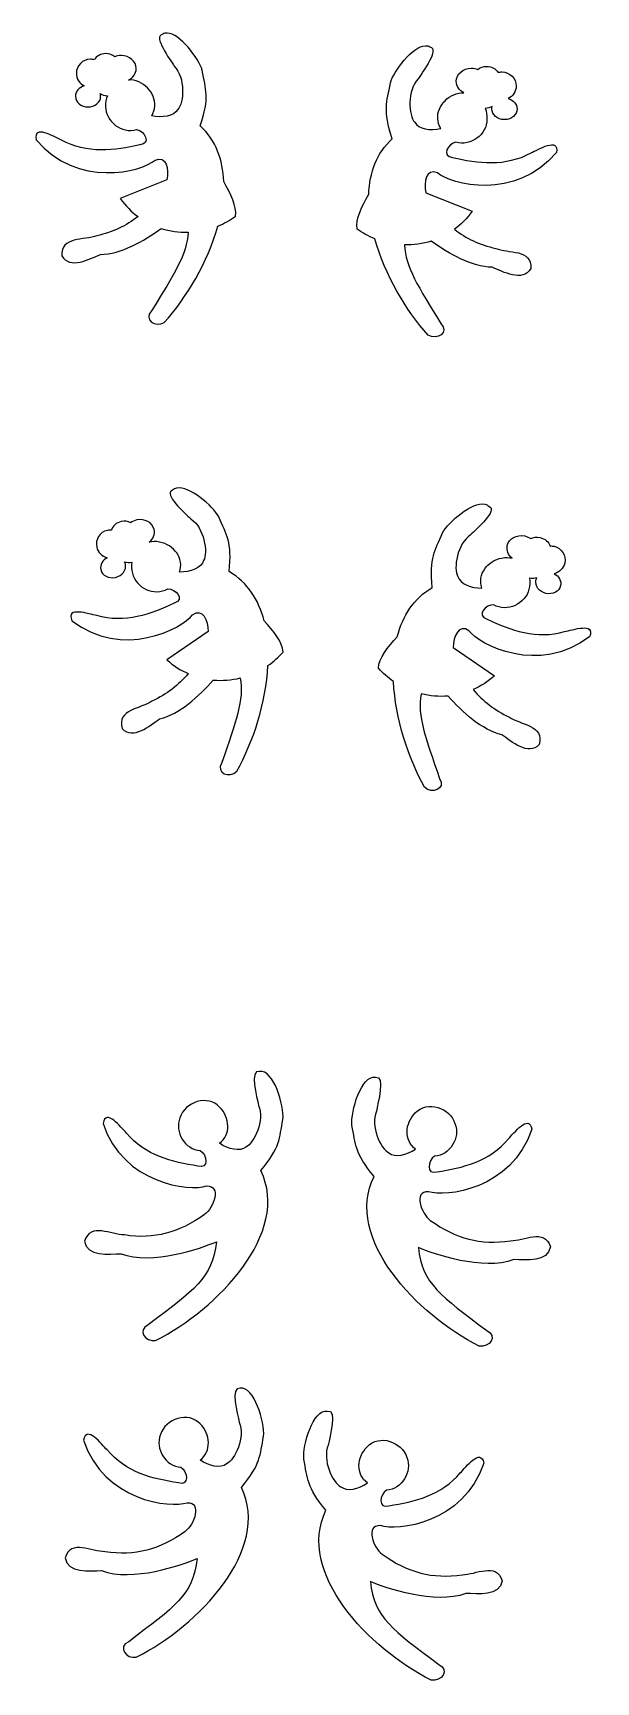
# Model space of a CAD drawing. Header units: centimetres. Extents: x -13.7 to 13.3, y -12.9 to 13.3.
# Drawn here: x 5.86 to 13.27, y -9.19 to 12.54 of the extents above.
import ezdxf

# ---------------------------------------------------------------- set-up
doc = ezdxf.new("R2010")
doc.units = ezdxf.units.CM
doc.header["$MEASUREMENT"] = 0
doc.layers.add('Layer 1', color=7, linetype='Continuous')

msp = doc.modelspace()

# ---------------------------------------------------------------- linework, layer by layer
at = {"layer": 'Layer 1', "color": 31}
for points in [[(7.62172, 12.54199), (7.79077, 12.53765), (8.03859, 12.20709), (8.08284, 12.05133), (8.08284, 12.05133), (8.12902, 11.79436), (8.18505, 11.6968), (8.05769, 11.31696), (8.05769, 11.31696), (8.26564, 11.12618), (8.35752, 10.86935), (8.36733, 10.58564), (8.36733, 10.58564), (8.45668, 10.42307), (8.54516, 10.26078), (8.52015, 10.1268), (8.52015, 10.1268), (8.44874, 10.07434), (8.37068, 10.03117), (8.28844, 9.99799), (8.28844, 9.99799), (8.15705, 9.52784), (7.88028, 9.0551), (7.58456, 8.72723), (7.58456, 8.72723), (7.47014, 8.65532), (7.30259, 8.76146), (7.41726, 8.88177), (7.41726, 8.88177), (7.71469, 9.36901), (7.88604, 9.62314), (7.89744, 9.91758), (7.89744, 9.91758), (7.77867, 9.91475), (7.65895, 9.93094), (7.54378, 9.96732), (7.54378, 9.96732), (7.31469, 9.79921), (7.01104, 9.62511), (6.74329, 9.62395), (6.74329, 9.62395), (6.59997, 9.56263), (6.33845, 9.42275), (6.23491, 9.60509), (6.23491, 9.60509), (6.21584, 9.86385), (6.53244, 9.80604), (6.69528, 9.87071), (6.69528, 9.87071), (6.90951, 9.92007), (7.08547, 10.00163), (7.23872, 10.12261), (7.23872, 10.12261), (7.15257, 10.18636), (7.07342, 10.26543), (7.00491, 10.3608), (7.00491, 10.3608), (7.00491, 10.3608), (7.61695, 10.60565), (7.61695, 10.60565), (7.61695, 10.60565), (7.64706, 10.74752), (7.61246, 10.93185), (7.46394, 10.86727), (7.46394, 10.86727), (7.29135, 10.71537), (6.4337, 10.48906), (5.89593, 11.13556), (5.89593, 11.13556), (5.85501, 11.34454), (6.13665, 11.17113), (6.23072, 11.12966), (6.23072, 11.12966), (6.56292, 10.94621), (6.93531, 10.9925), (7.26273, 11.06982), (7.26273, 11.06982), (7.4192, 11.08008), (7.32114, 11.25573), (7.21871, 11.2718), (7.21871, 11.2718), (7.02521, 11.21034), (6.81098, 11.37284), (6.81113, 11.57477), (6.81113, 11.57477), (6.8075, 11.62365), (6.81674, 11.67175), (6.83571, 11.71597), (6.83571, 11.71597), (6.83464, 11.71595), (6.83354, 11.71597), (6.83247, 11.71597), (6.83247, 11.71597), (6.79942, 11.71597), (6.76843, 11.72578), (6.74158, 11.74303), (6.74158, 11.74303), (6.7446, 11.73235), (6.74615, 11.72115), (6.74615, 11.70968), (6.74615, 11.70968), (6.74615, 11.63148), (6.6716, 11.56811), (6.5798, 11.56811), (6.5798, 11.56811), (6.488, 11.56811), (6.41365, 11.63148), (6.41365, 11.70968), (6.41365, 11.70968), (6.41365, 11.77322), (6.46277, 11.82703), (6.53045, 11.84497), (6.53045, 11.84497), (6.4686, 11.87486), (6.42584, 11.93826), (6.42584, 12.01151), (6.42584, 12.01151), (6.42584, 12.11351), (6.50867, 12.19634), (6.61067, 12.19634), (6.61067, 12.19634), (6.62897, 12.19634), (6.64657, 12.19349), (6.66326, 12.18853), (6.66326, 12.18853), (6.68977, 12.23681), (6.74731, 12.27027), (6.81399, 12.27027), (6.81399, 12.27027), (6.85999, 12.27027), (6.90163, 12.25429), (6.93174, 12.22854), (6.93174, 12.22854), (6.95759, 12.23945), (6.98651, 12.24569), (7.01711, 12.24569), (7.01711, 12.24569), (7.12591, 12.24569), (7.21433, 12.16826), (7.21433, 12.07306), (7.21433, 12.07306), (7.21433, 12.00862), (7.17383, 11.9525), (7.11391, 11.9229), (7.11391, 11.9229), (7.15809, 11.92582), (7.20359, 11.91798), (7.24748, 11.89661), (7.24748, 11.89661), (7.42378, 11.82063), (7.52083, 11.6141), (7.41802, 11.45282), (7.41802, 11.45282), (7.55685, 11.41893), (7.71053, 11.44502), (7.76177, 11.53304), (7.76177, 11.53304), (7.84416, 11.6237), (7.86433, 11.9542), (7.71566, 12.10507), (7.71566, 12.10507), (7.66033, 12.1984), (7.42789, 12.49963), (7.5636, 12.52789), (7.5636, 12.52789), (7.58147, 12.53813), (7.60096, 12.54253), (7.62172, 12.54199)], [(11.02291, 12.37455), (10.85385, 12.3702), (10.60604, 12.03965), (10.56178, 11.88389), (10.56178, 11.88389), (10.5156, 11.62691), (10.45958, 11.52935), (10.58694, 11.14952), (10.58694, 11.14952), (10.37899, 10.95873), (10.28711, 10.7019), (10.2773, 10.41819), (10.2773, 10.41819), (10.18795, 10.25563), (10.09946, 10.09333), (10.12448, 9.95936), (10.12448, 9.95936), (10.19589, 9.9069), (10.27395, 9.86373), (10.35618, 9.83055), (10.35618, 9.83055), (10.48757, 9.36039), (10.76434, 8.88765), (11.06007, 8.55978), (11.06007, 8.55978), (11.17448, 8.48787), (11.34204, 8.59401), (11.22737, 8.71432), (11.22737, 8.71432), (10.92994, 9.20157), (10.75859, 9.4557), (10.74719, 9.75013), (10.74719, 9.75013), (10.86596, 9.7473), (10.98568, 9.76349), (11.10084, 9.79987), (11.10084, 9.79987), (11.32993, 9.63176), (11.63359, 9.45766), (11.90133, 9.4565), (11.90133, 9.4565), (12.04465, 9.39518), (12.30618, 9.25531), (12.40972, 9.43764), (12.40972, 9.43764), (12.42878, 9.6964), (12.11218, 9.63859), (11.94935, 9.70326), (11.94935, 9.70326), (11.73511, 9.75262), (11.55916, 9.83418), (11.40591, 9.95516), (11.40591, 9.95516), (11.49206, 10.01892), (11.57121, 10.09798), (11.63971, 10.19335), (11.63971, 10.19335), (11.63971, 10.19335), (11.02767, 10.4382), (11.02767, 10.4382), (11.02767, 10.4382), (10.99757, 10.58007), (11.03217, 10.7644), (11.18068, 10.69982), (11.18068, 10.69982), (11.35328, 10.54792), (12.21093, 10.32161), (12.7487, 10.96811), (12.7487, 10.96811), (12.78962, 11.17709), (12.50798, 11.00368), (12.41391, 10.96221), (12.41391, 10.96221), (12.0817, 10.77876), (11.70932, 10.82505), (11.3819, 10.90238), (11.3819, 10.90238), (11.22543, 10.91263), (11.32349, 11.08828), (11.42592, 11.10436), (11.42592, 11.10436), (11.61941, 11.04289), (11.83364, 11.20539), (11.8335, 11.40733), (11.8335, 11.40733), (11.83713, 11.45621), (11.82789, 11.5043), (11.80892, 11.54852), (11.80892, 11.54852), (11.80998, 11.5485), (11.81109, 11.54852), (11.81216, 11.54852), (11.81216, 11.54852), (11.8452, 11.54852), (11.8762, 11.55833), (11.90305, 11.57558), (11.90305, 11.57558), (11.90002, 11.5649), (11.89847, 11.5537), (11.89847, 11.54223), (11.89847, 11.54223), (11.89848, 11.46403), (11.97302, 11.40066), (12.06482, 11.40066), (12.06482, 11.40066), (12.15662, 11.40066), (12.23098, 11.46403), (12.23098, 11.54223), (12.23098, 11.54223), (12.23098, 11.60577), (12.18186, 11.65958), (12.11417, 11.67752), (12.11417, 11.67752), (12.17602, 11.70741), (12.21879, 11.77081), (12.21879, 11.84406), (12.21879, 11.84406), (12.21879, 11.94606), (12.13595, 12.02889), (12.03395, 12.02889), (12.03395, 12.02889), (12.01565, 12.02889), (11.99806, 12.02604), (11.98136, 12.02108), (11.98136, 12.02108), (11.95485, 12.06936), (11.89731, 12.10282), (11.83064, 12.10282), (11.83064, 12.10282), (11.78464, 12.10282), (11.743, 12.08684), (11.71288, 12.06109), (11.71288, 12.06109), (11.68703, 12.072), (11.65812, 12.07824), (11.62752, 12.07824), (11.62752, 12.07824), (11.51872, 12.07824), (11.4303, 12.00081), (11.4303, 11.90561), (11.4303, 11.90561), (11.4303, 11.84117), (11.4708, 11.78506), (11.53072, 11.75546), (11.53072, 11.75546), (11.48654, 11.75837), (11.44104, 11.75053), (11.39714, 11.72916), (11.39714, 11.72916), (11.22084, 11.65318), (11.1238, 11.44665), (11.22661, 11.28538), (11.22661, 11.28538), (11.08778, 11.25148), (10.9341, 11.27757), (10.88286, 11.3656), (10.88286, 11.3656), (10.80047, 11.45625), (10.78029, 11.78675), (10.92897, 11.93762), (10.92897, 11.93762), (10.98429, 12.03096), (11.21674, 12.33218), (11.08103, 12.36044), (11.08103, 12.36044), (11.06316, 12.37068), (11.04367, 12.37508), (11.02291, 12.37455)]]:
    msp.add_open_spline(points, degree=3, knots=[0, 0, 0, 0, 0.02325581, 0.02325581, 0.02325581, 0.02325581, 0.04651163, 0.04651163, 0.04651163, 0.04651163, 0.06976744, 0.06976744, 0.06976744, 0.06976744, 0.09302326, 0.09302326, 0.09302326, 0.09302326, 0.11627907, 0.11627907, 0.11627907, 0.11627907, 0.13953488, 0.13953488, 0.13953488, 0.13953488, 0.1627907, 0.1627907, 0.1627907, 0.1627907, 0.18604651, 0.18604651, 0.18604651, 0.18604651, 0.20930233, 0.20930233, 0.20930233, 0.20930233, 0.23255814, 0.23255814, 0.23255814, 0.23255814, 0.25581395, 0.25581395, 0.25581395, 0.25581395, 0.27906977, 0.27906977, 0.27906977, 0.27906977, 0.30232558, 0.30232558, 0.30232558, 0.30232558, 0.3255814, 0.3255814, 0.3255814, 0.3255814, 0.34883721, 0.34883721, 0.34883721, 0.34883721, 0.37209302, 0.37209302, 0.37209302, 0.37209302, 0.39534884, 0.39534884, 0.39534884, 0.39534884, 0.41860465, 0.41860465, 0.41860465, 0.41860465, 0.44186047, 0.44186047, 0.44186047, 0.44186047, 0.46511628, 0.46511628, 0.46511628, 0.46511628, 0.48837209, 0.48837209, 0.48837209, 0.48837209, 0.51162791, 0.51162791, 0.51162791, 0.51162791, 0.53488372, 0.53488372, 0.53488372, 0.53488372, 0.55813953, 0.55813953, 0.55813953, 0.55813953, 0.58139535, 0.58139535, 0.58139535, 0.58139535, 0.60465116, 0.60465116, 0.60465116, 0.60465116, 0.62790698, 0.62790698, 0.62790698, 0.62790698, 0.65116279, 0.65116279, 0.65116279, 0.65116279, 0.6744186, 0.6744186, 0.6744186, 0.6744186, 0.69767442, 0.69767442, 0.69767442, 0.69767442, 0.72093023, 0.72093023, 0.72093023, 0.72093023, 0.74418605, 0.74418605, 0.74418605, 0.74418605, 0.76744186, 0.76744186, 0.76744186, 0.76744186, 0.79069767, 0.79069767, 0.79069767, 0.79069767, 0.81395349, 0.81395349, 0.81395349, 0.81395349, 0.8372093, 0.8372093, 0.8372093, 0.8372093, 0.86046512, 0.86046512, 0.86046512, 0.86046512, 0.88372093, 0.88372093, 0.88372093, 0.88372093, 0.90697674, 0.90697674, 0.90697674, 0.90697674, 0.93023256, 0.93023256, 0.93023256, 0.93023256, 0.95348837, 0.95348837, 0.95348837, 0.95348837, 1, 1, 1, 1], dxfattribs=at)
at = {"layer": 'Layer 1', "color": 32}
for points in [[(7.74617, 6.54546), (7.91213, 6.57794), (8.22585, 6.30913), (8.30288, 6.1667), (8.30288, 6.1667), (8.40379, 5.9259), (8.47967, 5.84284), (8.43788, 5.44441), (8.43788, 5.44441), (8.68231, 5.30337), (8.8278, 5.07263), (8.89902, 4.79783), (8.89902, 4.79783), (9.02155, 4.65856), (9.14318, 4.51937), (9.14787, 4.38316), (9.14787, 4.38316), (9.08957, 4.31643), (9.02275, 4.25734), (8.94969, 4.20708), (8.94969, 4.20708), (8.92359, 3.71961), (8.75614, 3.19803), (8.53871, 2.81375), (8.53871, 2.81375), (8.44265, 2.7187), (8.25604, 2.78589), (8.34183, 2.92824), (8.34183, 2.92824), (8.52629, 3.46847), (8.63834, 3.75376), (8.5855, 4.04364), (8.5855, 4.04364), (8.47018, 4.01507), (8.3498, 4.00486), (8.22948, 4.01535), (8.22948, 4.01535), (8.04239, 3.80149), (7.78381, 3.56557), (7.52271, 3.50627), (7.52271, 3.50627), (7.39614, 3.41528), (7.17125, 3.22192), (7.03058, 3.3774), (7.03058, 3.3774), (6.95574, 3.62584), (7.27734, 3.6382), (7.42223, 3.7367), (7.42223, 3.7367), (7.62063, 3.83143), (7.77466, 3.94927), (7.89796, 4.10066), (7.89796, 4.10066), (7.80002, 4.14417), (7.70559, 4.20415), (7.618, 4.28236), (7.618, 4.28236), (7.618, 4.28236), (8.16222, 4.65433), (8.16222, 4.65433), (8.16222, 4.65433), (8.16078, 4.79935), (8.08696, 4.97177), (7.95602, 4.87646), (7.95602, 4.87646), (7.82055, 4.69069), (7.03256, 4.28345), (6.36717, 4.79767), (6.36717, 4.79767), (6.28182, 4.99277), (6.59441, 4.88469), (6.69525, 4.86465), (6.69525, 4.86465), (7.05937, 4.75776), (7.41281, 4.88385), (7.7156, 5.03046), (7.7156, 5.03046), (7.86611, 5.07446), (7.73223, 5.22462), (7.62876, 5.21805), (7.62876, 5.21805), (7.45323, 5.11602), (7.20882, 5.22809), (7.16508, 5.42523), (7.16508, 5.42523), (7.15092, 5.47216), (7.14949, 5.52111), (7.1584, 5.5684), (7.1584, 5.5684), (7.15737, 5.56814), (7.15628, 5.56793), (7.15524, 5.56769), (7.15524, 5.56769), (7.12298, 5.56051), (7.0906, 5.56336), (7.06064, 5.57436), (7.06064, 5.57436), (7.06591, 5.56459), (7.06986, 5.55399), (7.07235, 5.5428), (7.07235, 5.5428), (7.08934, 5.46647), (7.03034, 5.38841), (6.94073, 5.36846), (6.94073, 5.36846), (6.85113, 5.34852), (6.76478, 5.39423), (6.74779, 5.47056), (6.74779, 5.47056), (6.73398, 5.53258), (6.77024, 5.59577), (6.83241, 5.62799), (6.83241, 5.62799), (6.76555, 5.64373), (6.71003, 5.69632), (6.69411, 5.76783), (6.69411, 5.76783), (6.67195, 5.86739), (6.73481, 5.96624), (6.83437, 5.9884), (6.83437, 5.9884), (6.85224, 5.99237), (6.87003, 5.99341), (6.88741, 5.9922), (6.88741, 5.9922), (6.90279, 6.04509), (6.95169, 6.09025), (7.01677, 6.10474), (7.01677, 6.10474), (7.06167, 6.11473), (7.10579, 6.10817), (7.14078, 6.08959), (7.14078, 6.08959), (7.16364, 6.10585), (7.19051, 6.11823), (7.22038, 6.12488), (7.22038, 6.12488), (7.32658, 6.14851), (7.42971, 6.09214), (7.45039, 5.99921), (7.45039, 5.99921), (7.4644, 5.93631), (7.43706, 5.87274), (7.385, 5.83083), (7.385, 5.83083), (7.42749, 5.84328), (7.4736, 5.84551), (7.52109, 5.83418), (7.52109, 5.83418), (7.70969, 5.79832), (7.84929, 5.61781), (7.78398, 5.43805), (7.78398, 5.43805), (7.92685, 5.43513), (8.07119, 5.49398), (8.10208, 5.59104), (8.10208, 5.59104), (8.16281, 5.69743), (8.1107, 6.02442), (7.93279, 6.13938), (7.93279, 6.13938), (7.85851, 6.21847), (7.56618, 6.46199), (7.69251, 6.51907), (7.69251, 6.51907), (7.70772, 6.53294), (7.72579, 6.54147), (7.74617, 6.54546)], [(11.8056, 6.33493), (11.63963, 6.36742), (11.32592, 6.0986), (11.24889, 5.95618), (11.24889, 5.95618), (11.14798, 5.71537), (11.07209, 5.63231), (11.11389, 5.23388), (11.11389, 5.23388), (10.86945, 5.09284), (10.72397, 4.8621), (10.65275, 4.5873), (10.65275, 4.5873), (10.53022, 4.44803), (10.40858, 4.30884), (10.4039, 4.17263), (10.4039, 4.17263), (10.4622, 4.10591), (10.52902, 4.04681), (10.60208, 3.99655), (10.60208, 3.99655), (10.62818, 3.50908), (10.79563, 2.9875), (11.01306, 2.60322), (11.01306, 2.60322), (11.10912, 2.50817), (11.29573, 2.57536), (11.20994, 2.71771), (11.20994, 2.71771), (11.02548, 3.25794), (10.91343, 3.54323), (10.96627, 3.83311), (10.96627, 3.83311), (11.08159, 3.80454), (11.20197, 3.79433), (11.32229, 3.80482), (11.32229, 3.80482), (11.50938, 3.59096), (11.76796, 3.35505), (12.02905, 3.29574), (12.02905, 3.29574), (12.15563, 3.20475), (12.38052, 3.01139), (12.52119, 3.16687), (12.52119, 3.16687), (12.59603, 3.41531), (12.27443, 3.42767), (12.12954, 3.52617), (12.12954, 3.52617), (11.93114, 3.6209), (11.77711, 3.73874), (11.65381, 3.89013), (11.65381, 3.89013), (11.75175, 3.93364), (11.84618, 3.99362), (11.93377, 4.07183), (11.93377, 4.07183), (11.93377, 4.07183), (11.38955, 4.4438), (11.38955, 4.4438), (11.38955, 4.4438), (11.39099, 4.58882), (11.46481, 4.76124), (11.59575, 4.66593), (11.59575, 4.66593), (11.73122, 4.48016), (12.51921, 4.07292), (13.1846, 4.58714), (13.1846, 4.58714), (13.26994, 4.78224), (12.95736, 4.67416), (12.85652, 4.65412), (12.85652, 4.65412), (12.49239, 4.54723), (12.13896, 4.67332), (11.83617, 4.81993), (11.83617, 4.81993), (11.68566, 4.86394), (11.81954, 5.01409), (11.92301, 5.00752), (11.92301, 5.00752), (12.09853, 4.90549), (12.34295, 5.01756), (12.38668, 5.2147), (12.38668, 5.2147), (12.40085, 5.26163), (12.40228, 5.31058), (12.39337, 5.35787), (12.39337, 5.35787), (12.3944, 5.35762), (12.39549, 5.3574), (12.39653, 5.35716), (12.39653, 5.35716), (12.42879, 5.34998), (12.46117, 5.35283), (12.49113, 5.36383), (12.49113, 5.36383), (12.48586, 5.35406), (12.48191, 5.34347), (12.47942, 5.33227), (12.47942, 5.33227), (12.46243, 5.25594), (12.52143, 5.17788), (12.61103, 5.15794), (12.61103, 5.15794), (12.70064, 5.13799), (12.78699, 5.1837), (12.80398, 5.26003), (12.80398, 5.26003), (12.81779, 5.32205), (12.78153, 5.38524), (12.71936, 5.41746), (12.71936, 5.41746), (12.78622, 5.4332), (12.84174, 5.48579), (12.85765, 5.5573), (12.85765, 5.5573), (12.87982, 5.65686), (12.81696, 5.75571), (12.7174, 5.77787), (12.7174, 5.77787), (12.69953, 5.78185), (12.68174, 5.78289), (12.66436, 5.78167), (12.66436, 5.78167), (12.64898, 5.83456), (12.60008, 5.87972), (12.535, 5.89421), (12.535, 5.89421), (12.4901, 5.9042), (12.44598, 5.89765), (12.41099, 5.87906), (12.41099, 5.87906), (12.38813, 5.89532), (12.36126, 5.9077), (12.33139, 5.91435), (12.33139, 5.91435), (12.22519, 5.93799), (12.12206, 5.88161), (12.10137, 5.78868), (12.10137, 5.78868), (12.08737, 5.72578), (12.11471, 5.66221), (12.16677, 5.6203), (12.16677, 5.6203), (12.12428, 5.63275), (12.07817, 5.63498), (12.03068, 5.62365), (12.03068, 5.62365), (11.84208, 5.5878), (11.70248, 5.40729), (11.76779, 5.22752), (11.76779, 5.22752), (11.62492, 5.2246), (11.48058, 5.28345), (11.44968, 5.38051), (11.44968, 5.38051), (11.38896, 5.4869), (11.44107, 5.81389), (11.61897, 5.92885), (11.61897, 5.92885), (11.69325, 6.00794), (11.98559, 6.25146), (11.85926, 6.30854), (11.85926, 6.30854), (11.84405, 6.32241), (11.82598, 6.33094), (11.8056, 6.33493)]]:
    msp.add_open_spline(points, degree=3, knots=[0, 0, 0, 0, 0.02325581, 0.02325581, 0.02325581, 0.02325581, 0.04651163, 0.04651163, 0.04651163, 0.04651163, 0.06976744, 0.06976744, 0.06976744, 0.06976744, 0.09302326, 0.09302326, 0.09302326, 0.09302326, 0.11627907, 0.11627907, 0.11627907, 0.11627907, 0.13953488, 0.13953488, 0.13953488, 0.13953488, 0.1627907, 0.1627907, 0.1627907, 0.1627907, 0.18604651, 0.18604651, 0.18604651, 0.18604651, 0.20930233, 0.20930233, 0.20930233, 0.20930233, 0.23255814, 0.23255814, 0.23255814, 0.23255814, 0.25581395, 0.25581395, 0.25581395, 0.25581395, 0.27906977, 0.27906977, 0.27906977, 0.27906977, 0.30232558, 0.30232558, 0.30232558, 0.30232558, 0.3255814, 0.3255814, 0.3255814, 0.3255814, 0.34883721, 0.34883721, 0.34883721, 0.34883721, 0.37209302, 0.37209302, 0.37209302, 0.37209302, 0.39534884, 0.39534884, 0.39534884, 0.39534884, 0.41860465, 0.41860465, 0.41860465, 0.41860465, 0.44186047, 0.44186047, 0.44186047, 0.44186047, 0.46511628, 0.46511628, 0.46511628, 0.46511628, 0.48837209, 0.48837209, 0.48837209, 0.48837209, 0.51162791, 0.51162791, 0.51162791, 0.51162791, 0.53488372, 0.53488372, 0.53488372, 0.53488372, 0.55813953, 0.55813953, 0.55813953, 0.55813953, 0.58139535, 0.58139535, 0.58139535, 0.58139535, 0.60465116, 0.60465116, 0.60465116, 0.60465116, 0.62790698, 0.62790698, 0.62790698, 0.62790698, 0.65116279, 0.65116279, 0.65116279, 0.65116279, 0.6744186, 0.6744186, 0.6744186, 0.6744186, 0.69767442, 0.69767442, 0.69767442, 0.69767442, 0.72093023, 0.72093023, 0.72093023, 0.72093023, 0.74418605, 0.74418605, 0.74418605, 0.74418605, 0.76744186, 0.76744186, 0.76744186, 0.76744186, 0.79069767, 0.79069767, 0.79069767, 0.79069767, 0.81395349, 0.81395349, 0.81395349, 0.81395349, 0.8372093, 0.8372093, 0.8372093, 0.8372093, 0.86046512, 0.86046512, 0.86046512, 0.86046512, 0.88372093, 0.88372093, 0.88372093, 0.88372093, 0.90697674, 0.90697674, 0.90697674, 0.90697674, 0.93023256, 0.93023256, 0.93023256, 0.93023256, 0.95348837, 0.95348837, 0.95348837, 0.95348837, 1, 1, 1, 1], dxfattribs=at)
at = {"layer": 'Layer 1', "color": 30}
for points in [[(8.83794, -1.14052), (9.02417, -1.11305), (9.16493, -1.59284), (9.14733, -1.77379), (9.14733, -1.77379), (9.0965, -2.02989), (9.11301, -2.14115), (8.85576, -2.44826), (8.85576, -2.44826), (9.25458, -3.26413), (8.28694, -4.27836), (7.46988, -4.68637), (7.46988, -4.68637), (7.33711, -4.71154), (7.21986, -4.55169), (7.37054, -4.48156), (7.37054, -4.48156), (7.97408, -4.0237), (8.2209, -3.86678), (8.27095, -3.38751), (8.27095, -3.38751), (8.07285, -3.47086), (7.41731, -3.70063), (7.01405, -3.54449), (7.01405, -3.54449), (6.85824, -3.54925), (6.56364, -3.58399), (6.53383, -3.37645), (6.53383, -3.37645), (6.61055, -3.12859), (6.88423, -3.298), (7.05943, -3.29724), (7.05943, -3.29724), (7.45627, -3.35613), (7.77393, -3.26886), (8.11525, -3.02838), (8.11525, -3.02838), (8.23298, -2.94079), (8.34408, -2.64264), (8.13898, -2.65011), (8.13898, -2.65011), (7.92284, -2.72851), (7.04178, -2.62601), (6.77719, -1.82779), (6.77719, -1.82779), (6.81539, -1.6183), (7.0141, -1.88262), (7.08654, -1.95558), (7.08654, -1.95558), (7.32883, -2.24766), (7.69245, -2.34054), (8.0255, -2.38811), (8.0255, -2.38811), (8.17491, -2.43569), (8.14787, -2.23631), (8.05838, -2.18394), (8.05838, -2.18394), (7.8558, -2.17051), (7.71557, -1.94106), (7.78944, -1.75312), (7.78944, -1.75312), (7.85425, -1.54332), (8.15557, -1.44141), (8.31319, -1.61269), (8.31319, -1.61269), (8.44958, -1.74779), (8.46454, -1.97568), (8.30995, -2.08829), (8.30995, -2.08829), (8.42681, -2.17053), (8.57952, -2.2023), (8.65936, -2.13906), (8.65936, -2.13906), (8.76916, -2.08474), (8.90857, -1.78448), (8.82524, -1.58975), (8.82524, -1.58975), (8.80782, -1.48266), (8.70128, -1.11728), (8.83794, -1.14052)], [(10.36438, -1.21672), (10.17816, -1.18925), (10.03739, -1.66904), (10.05499, -1.85), (10.05499, -1.85), (10.10582, -2.10609), (10.08931, -2.21735), (10.34656, -2.52446), (10.34656, -2.52446), (9.94775, -3.34033), (10.91538, -4.35456), (11.73244, -4.76257), (11.73244, -4.76257), (11.86522, -4.78774), (11.98246, -4.62789), (11.83178, -4.55776), (11.83178, -4.55776), (11.22824, -4.0999), (10.98142, -3.94298), (10.93137, -3.46371), (10.93137, -3.46371), (11.12947, -3.54706), (11.78501, -3.77683), (12.18827, -3.62069), (12.18827, -3.62069), (12.34408, -3.62545), (12.63868, -3.6602), (12.66849, -3.45265), (12.66849, -3.45265), (12.59177, -3.20479), (12.31809, -3.3742), (12.14289, -3.37345), (12.14289, -3.37345), (11.74606, -3.43234), (11.42839, -3.34507), (11.08707, -3.10458), (11.08707, -3.10458), (10.96934, -3.01699), (10.85824, -2.71884), (11.06334, -2.72632), (11.06334, -2.72632), (11.27949, -2.80471), (12.16055, -2.70221), (12.42514, -1.90399), (12.42514, -1.90399), (12.38693, -1.6945), (12.18822, -1.95883), (12.11579, -2.03179), (12.11579, -2.03179), (11.87349, -2.32386), (11.50987, -2.41674), (11.17683, -2.46431), (11.17683, -2.46431), (11.02741, -2.51189), (11.05445, -2.31251), (11.14394, -2.26014), (11.14394, -2.26014), (11.34652, -2.24671), (11.48675, -2.01727), (11.41288, -1.82932), (11.41288, -1.82932), (11.34807, -1.61952), (11.04675, -1.51761), (10.88913, -1.68889), (10.88913, -1.68889), (10.75274, -1.824), (10.73778, -2.05188), (10.89237, -2.16449), (10.89237, -2.16449), (10.77551, -2.24673), (10.62281, -2.2785), (10.54296, -2.21526), (10.54296, -2.21526), (10.43317, -2.16095), (10.29375, -1.86068), (10.37708, -1.66595), (10.37708, -1.66595), (10.3945, -1.55886), (10.50104, -1.19348), (10.36438, -1.21672)], [(8.58263, -5.31512), (8.76885, -5.28765), (8.90962, -5.76744), (8.89202, -5.9484), (8.89202, -5.9484), (8.84119, -6.20449), (8.8577, -6.31575), (8.60045, -6.62286), (8.60045, -6.62286), (8.99926, -7.43873), (8.03163, -8.45296), (7.21457, -8.86097), (7.21457, -8.86097), (7.08179, -8.88614), (6.96455, -8.72629), (7.11523, -8.65616), (7.11523, -8.65616), (7.71877, -8.1983), (7.96559, -8.04138), (8.01563, -7.56211), (8.01563, -7.56211), (7.81754, -7.64546), (7.16199, -7.87523), (6.75874, -7.71909), (6.75874, -7.71909), (6.60293, -7.72385), (6.30833, -7.7586), (6.27851, -7.55105), (6.27851, -7.55105), (6.35524, -7.30319), (6.62892, -7.4726), (6.80412, -7.47185), (6.80412, -7.47185), (7.20095, -7.53074), (7.51862, -7.44347), (7.85994, -7.20298), (7.85994, -7.20298), (7.97767, -7.1154), (8.08876, -6.81724), (7.88367, -6.82472), (7.88367, -6.82472), (7.66752, -6.90312), (6.78646, -6.80061), (6.52187, -6.00239), (6.52187, -6.00239), (6.56008, -5.7929), (6.75879, -6.05723), (6.83122, -6.13019), (6.83122, -6.13019), (7.07351, -6.42226), (7.43714, -6.51514), (7.77018, -6.56271), (7.77018, -6.56271), (7.91959, -6.61029), (7.89255, -6.41091), (7.80306, -6.35854), (7.80306, -6.35854), (7.60048, -6.34511), (7.46026, -6.11567), (7.53413, -5.92772), (7.53413, -5.92772), (7.59894, -5.71792), (7.90026, -5.61601), (8.05788, -5.78729), (8.05788, -5.78729), (8.19427, -5.9224), (8.20923, -6.15028), (8.05463, -6.26289), (8.05463, -6.26289), (8.1715, -6.34513), (8.3242, -6.3769), (8.40404, -6.31366), (8.40404, -6.31366), (8.51384, -6.25935), (8.65326, -5.95909), (8.56993, -5.76435), (8.56993, -5.76435), (8.55251, -5.65726), (8.44596, -5.29189), (8.58263, -5.31512)], [(9.73109, -5.61689), (9.54487, -5.58943), (9.4041, -6.06921), (9.4217, -6.25017), (9.4217, -6.25017), (9.47253, -6.50627), (9.45602, -6.61752), (9.71327, -6.92463), (9.71327, -6.92463), (9.31446, -7.7405), (10.28209, -8.75474), (11.09915, -9.16274), (11.09915, -9.16274), (11.23193, -9.18791), (11.34917, -9.02807), (11.19849, -8.95793), (11.19849, -8.95793), (10.59495, -8.50008), (10.34813, -8.34316), (10.29808, -7.86389), (10.29808, -7.86389), (10.49618, -7.94723), (11.15172, -8.177), (11.55498, -8.02086), (11.55498, -8.02086), (11.71079, -8.02562), (12.00539, -8.06037), (12.0352, -7.85282), (12.0352, -7.85282), (11.95848, -7.60496), (11.6848, -7.77437), (11.5096, -7.77362), (11.5096, -7.77362), (11.11277, -7.83251), (10.7951, -7.74524), (10.45378, -7.50475), (10.45378, -7.50475), (10.33605, -7.41717), (10.22495, -7.11902), (10.43005, -7.12649), (10.43005, -7.12649), (10.6462, -7.20489), (11.52725, -7.10239), (11.79185, -6.30417), (11.79185, -6.30417), (11.75364, -6.09468), (11.55493, -6.359), (11.48249, -6.43196), (11.48249, -6.43196), (11.2402, -6.72403), (10.87658, -6.81692), (10.54354, -6.86448), (10.54354, -6.86448), (10.39412, -6.91206), (10.42116, -6.71268), (10.51065, -6.66032), (10.51065, -6.66032), (10.71323, -6.64689), (10.85346, -6.41744), (10.77959, -6.2295), (10.77959, -6.2295), (10.71478, -6.01969), (10.41346, -5.91779), (10.25584, -6.08907), (10.25584, -6.08907), (10.11945, -6.22417), (10.10449, -6.45206), (10.25908, -6.56466), (10.25908, -6.56466), (10.14222, -6.64691), (9.98952, -6.67868), (9.90967, -6.61544), (9.90967, -6.61544), (9.79988, -6.56112), (9.66046, -6.26086), (9.74379, -6.06612), (9.74379, -6.06612), (9.76121, -5.95903), (9.86775, -5.59366), (9.73109, -5.61689)]]:
    msp.add_open_spline(points, degree=3, knots=[0, 0, 0, 0, 0.04761905, 0.04761905, 0.04761905, 0.04761905, 0.0952381, 0.0952381, 0.0952381, 0.0952381, 0.14285714, 0.14285714, 0.14285714, 0.14285714, 0.19047619, 0.19047619, 0.19047619, 0.19047619, 0.23809524, 0.23809524, 0.23809524, 0.23809524, 0.28571429, 0.28571429, 0.28571429, 0.28571429, 0.33333333, 0.33333333, 0.33333333, 0.33333333, 0.38095238, 0.38095238, 0.38095238, 0.38095238, 0.42857143, 0.42857143, 0.42857143, 0.42857143, 0.47619048, 0.47619048, 0.47619048, 0.47619048, 0.52380952, 0.52380952, 0.52380952, 0.52380952, 0.57142857, 0.57142857, 0.57142857, 0.57142857, 0.61904762, 0.61904762, 0.61904762, 0.61904762, 0.66666667, 0.66666667, 0.66666667, 0.66666667, 0.71428571, 0.71428571, 0.71428571, 0.71428571, 0.76190476, 0.76190476, 0.76190476, 0.76190476, 0.80952381, 0.80952381, 0.80952381, 0.80952381, 0.85714286, 0.85714286, 0.85714286, 0.85714286, 0.9047619, 0.9047619, 0.9047619, 0.9047619, 1, 1, 1, 1], dxfattribs=at)

doc.saveas('drawing.dxf')
